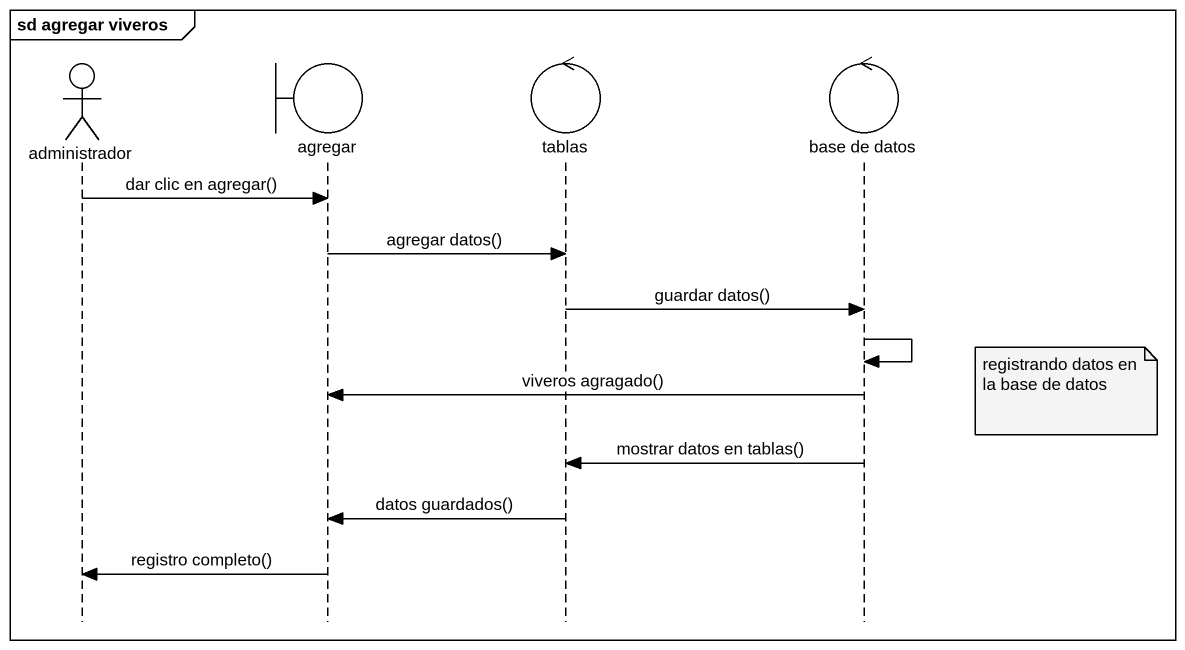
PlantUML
@startuml
mainframe sd agregar viveros
hide footbox
actor administrador
boundary agregar
control tablas
control "base de datos" as base_de_datos

administrador -> agregar : dar clic en agregar()
agregar -> tablas : agregar datos()
tablas -> base_de_datos : guardar datos()
base_de_datos -> base_de_datos
note right of base_de_datos : registrando datos en la base de datos
base_de_datos -> agregar : viveros agragado()
base_de_datos -> tablas : mostrar datos en tablas()
tablas -> agregar : datos guardados()
agregar -> administrador : registro completo()
@enduml
